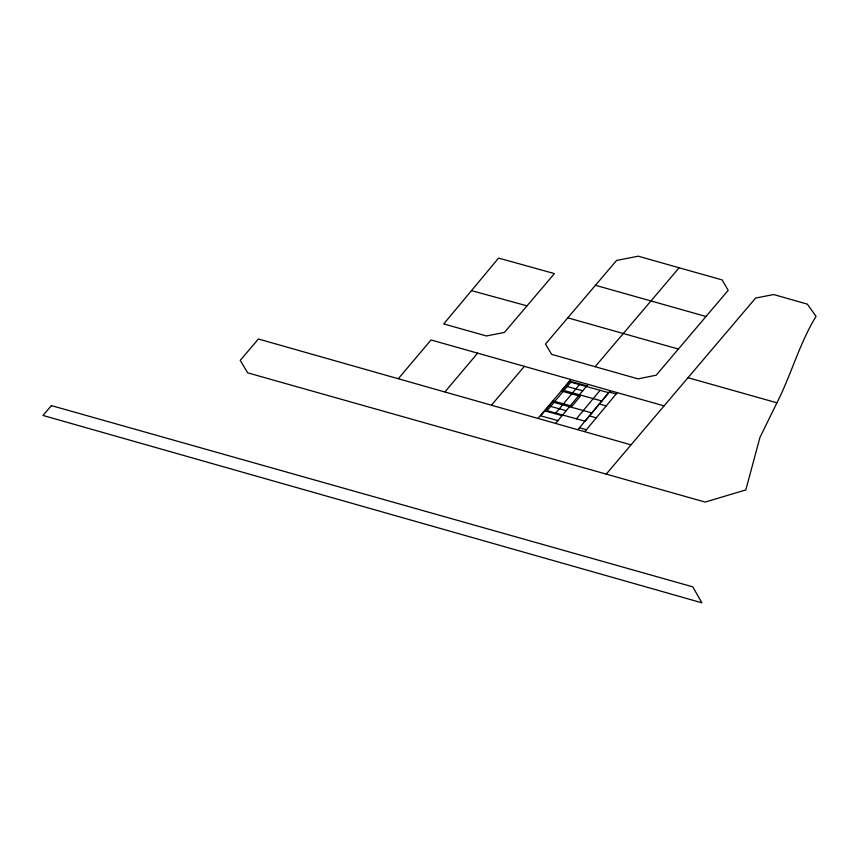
<?xml version="1.0" encoding="UTF-8"?>
<svg xmlns="http://www.w3.org/2000/svg" width="859" height="859" viewBox="0 0 859 859"><rect width="100%" height="100%" fill="white"/><g stroke="black" fill="none" stroke-linecap="round" stroke-linejoin="round"><path stroke-width="1.29" d="M776.933 402.807L759.957 437.414L745.816 489.909L705.185 502.075L247.682 372.838L240.23 360.372L258.398 339.004L631.011 444.855L755.641 298.03L773.723 294.54L807.331 304.129L816.05 316.359C799.375 343.525 791.289 374.588 776.933 402.807L687.909 377.681M471.484 290.632L498.585 258.087L554.431 273.591L504.437 332.412L486.409 335.966L443.738 323.918L471.484 290.632L527.061 305.858M555.752 413.104L579.46 384.596M555.837 423.133L588.071 384.392M576.4 418.827L600.108 390.33M578.021 429.521L610.33 390.684M584.904 431.508L617.245 392.638M595.137 366.696L679.115 267.783L722.118 279.894L728.185 290.342L656.201 375.2L638.054 378.883L551.682 354.38L545.476 344.062L616.601 260.427L638.301 256.186L679.115 267.783M398.436 378.551L431.046 339.971L664.104 405.888M445.026 391.768L477.668 353.135M606.229 474.147L631.011 444.855M491.756 404.814L524.366 366.353M538.26 418.075L570.924 379.549M586.858 385.852L569.657 381.085L561.389 391.017L580.287 396.257L572.03 406.189L553.121 400.949L540.73 415.842L557.931 420.62M609.203 392.048L616.086 393.959M565.523 386.045L582.724 390.813M563.912 390.491L601.869 401.013M599.281 403.966L606.164 405.877M553.991 402.409L591.948 412.932M589.371 415.885L596.243 417.796M548.987 405.91L566.199 410.688M544.864 410.881L562.065 415.649M579.449 427.803L586.332 429.715M705.969 316.477L595.459 285.285M567.799 317.841L678.299 349.033M570.806 382.201L547.097 410.699L585.054 421.221L608.763 392.724L570.806 382.201M51.411 405.609L42.95 415.445L701.9 602.814L692.741 586.837L51.411 405.609"/></g></svg>
